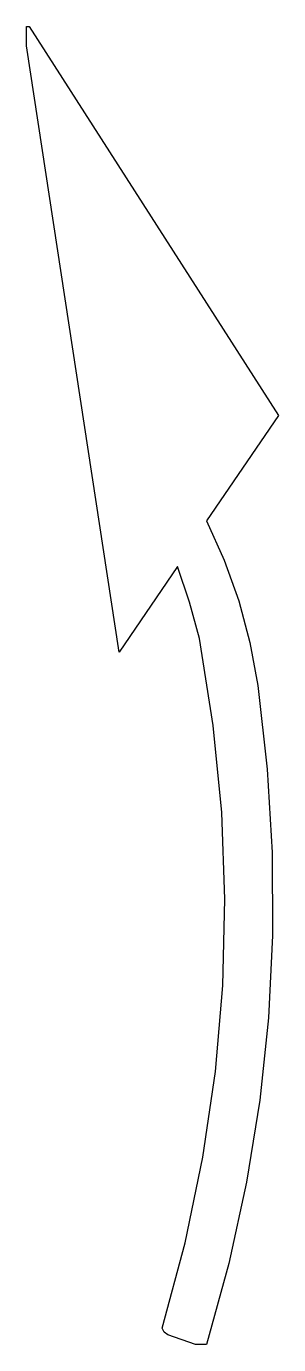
# Model space of a CAD drawing. Extents: x 0 to 24, y 0 to 126.
import ezdxf

# ---------------------------------------------------------------- set-up
doc = ezdxf.new("R2010")
doc.units = 0

msp = doc.modelspace()

# ---------------------------------------------------------------- linework, layer by layer
at = {"layer": 'Layer 1', "color": 7}
msp.add_lwpolyline([(-0.132292, 126.074291), (0.132292, 126.074291), (23.944762, 88.90038), (17.065604, 78.846226), (18.758959, 75.068522), (20.139205, 71.185523), (21.206346, 67.197203), (21.960389, 63.103537), (22.858647, 55.112072), (23.325448, 47.154933), (23.36079, 39.232118), (22.964673, 31.343623), (22.137097, 23.489445), (20.87806, 15.669581), (19.187563, 7.884028), (17.065604, 0.132783), (16.007272, 0.132783), (13.361442, 1.058824), (13.027624, 1.327243), (12.832276, 1.720281), (15.028108, 9.863402), (16.724126, 18.032816), (17.920331, 26.228522), (18.616721, 34.450522), (18.813298, 42.698814), (18.510061, 50.973399), (17.707011, 59.274277), (16.404146, 67.601448), (15.425239, 71.067221), (14.287482, 74.480606), (8.731239, 66.278533), (-0.132292, 124.22221), (-0.132292, 126.074291), (-0.132292, 126.074291)], close=True, dxfattribs=at)

doc.saveas('drawing.dxf')
